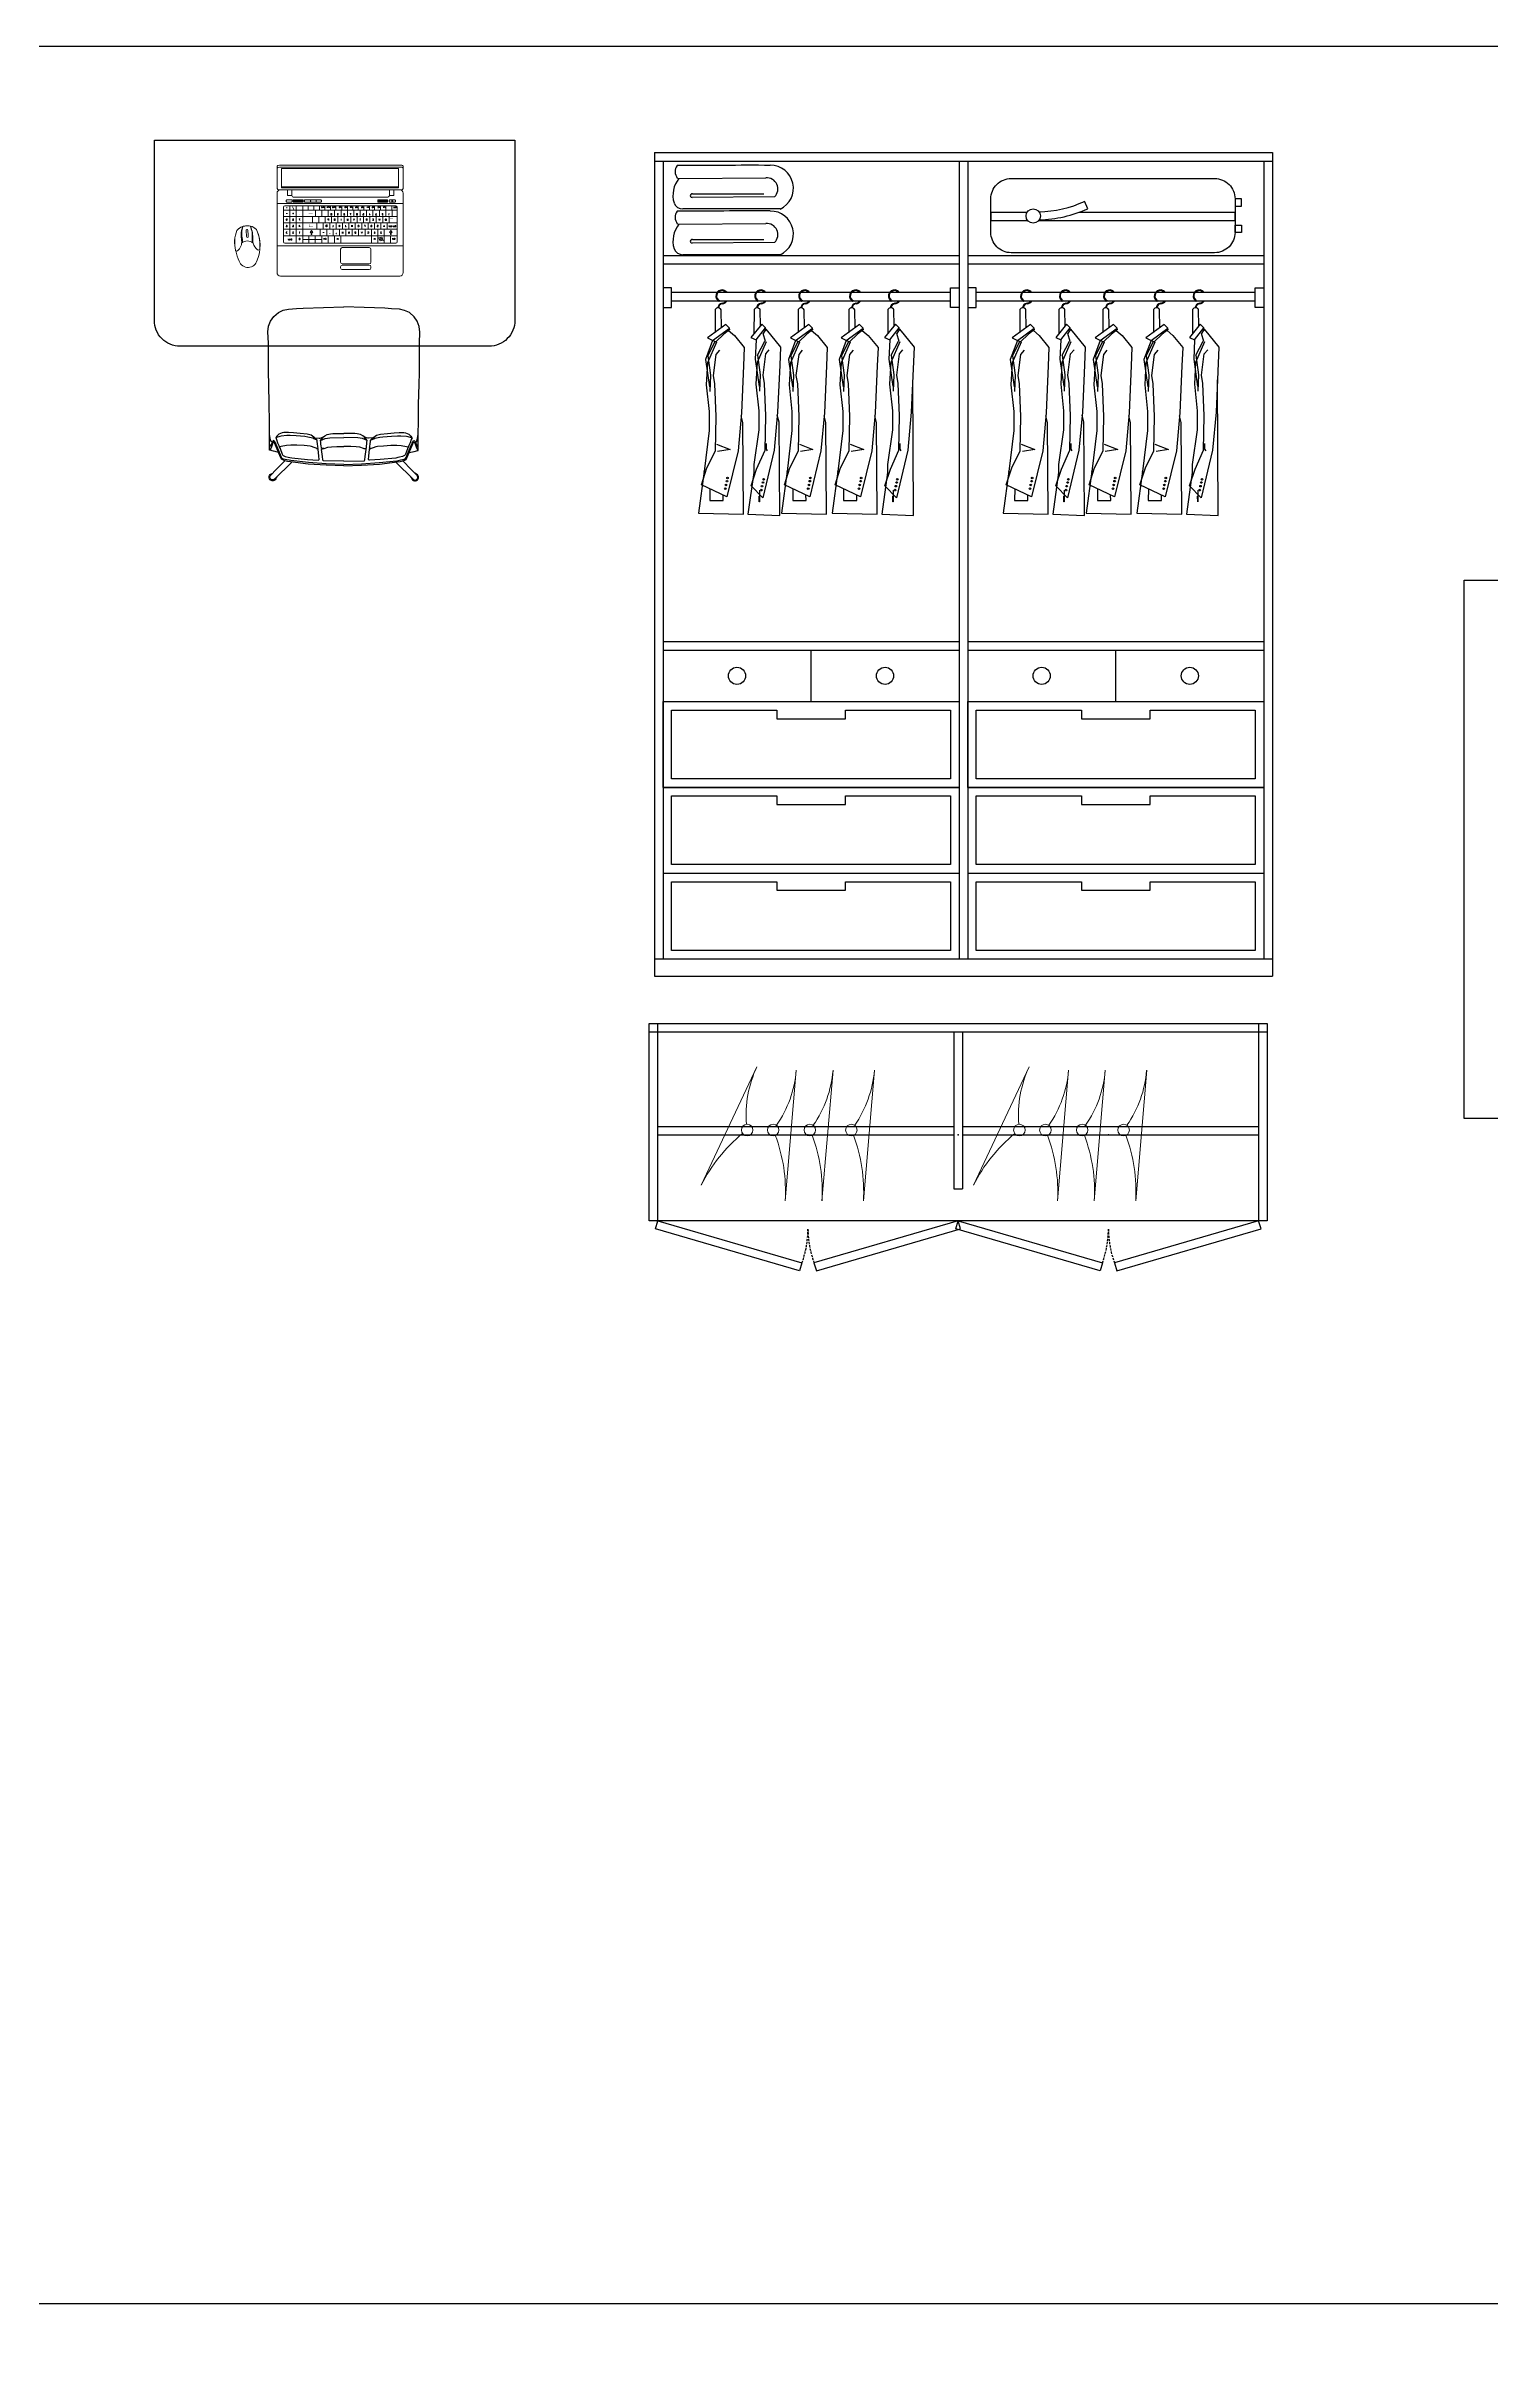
# Model space of a CAD drawing. Header units: inches. Extents: x -10949 to -5554, y -8625 to -6596.
# Drawn here: x -6926.4 to -6758.2, y -7823.1 to -7553.3 of the extents above; entities that cross this region are included whole.
import ezdxf
from ezdxf.enums import TextEntityAlignment as Align

# ---------------------------------------------------------------- set-up
doc = ezdxf.new("R2010")
doc.units = ezdxf.units.IN
doc.linetypes.add('DASHED2', pattern=[0.375, 0.25, -0.125])
doc.layers.add('Furniture', color=251, linetype='Continuous', lineweight=18)
doc.layers.add('WALL', color=23, linetype='Continuous', lineweight=15)
doc.layers.add('line_cad-block.com', color=250, linetype='Continuous')
doc.styles.add('Romand', font='romand.shx', dxfattribs={"bigfont": '@extfont2.shx'})

# ---------------------------------------------------------------- blocks, each defined once
blk = doc.blocks.new('LEADCHAIR Executive 2014')
at = {"layer": 'line_cad-block.com', "color": 252, "true_color": 0x939598}
for points in [[(-239.1, 253.9), (-240.7, 256.2), (-243.5, 261.1), (-245.6, 264.4), (-248.8, 266.8), (-252.6, 268), (-256.7, 268.1), (-260.5, 266.8), (-263.7, 264.5), (-266.1, 261.3), (-267.3, 257.4), (-267.1, 253), (-266, 249.6), (-263.7, 246.3), (-259.6, 243.9), (-254, 240.4)], [(-186.5, 201.1), (-247.6, 262.2), (-251.2, 264.6), (-253.3, 265.3), (-256.4, 265.2), (-258.6, 264.5), (-261.7, 262.4), (-263.7, 259.8), (-264.8, 257), (-264.4, 254.4), (-263.9, 251.3), (-262.1, 248.8), (-240.6, 227), (-210.7, 196.4)], [(186.5, 201.1), (247.6, 262.2), (251.2, 264.6), (253.3, 265.3), (256.4, 265.2), (258.6, 264.5), (261.7, 262.4), (263.7, 259.8), (264.8, 257), (264.4, 254.4), (263.9, 251.3), (262.1, 248.8), (240.6, 227), (210.7, 196.4)], [(239.1, 253.9), (240.7, 256.2), (243.5, 261.1), (245.6, 264.4), (248.8, 266.8), (252.6, 268), (256.7, 268.1), (260.5, 266.8), (263.7, 264.5), (266.1, 261.3), (267.3, 257.4), (267.1, 253), (266, 249.6), (263.7, 246.3), (259.6, 243.9), (254, 240.4)], [(-233.5, 166.4), (-245.4, 163.8), (-252.1, 162.5), (-265.3, 159.2)], [(0, 214.2), (-63.6, 212.7), (-127.1, 208.1), (-190.4, 200.6), (-201.5, 198.6), (-211.2, 196.2), (-218.8, 193.6), (-223.1, 191.2), (-226.8, 183.8), (-246.5, 135.2), (-248.6, 131.4), (-251.1, 130.4), (-252.7, 131.3), (-254.8, 136.2), (-259.1, 146.6), (-261.5, 152.5), (-264.8, 159.1)], [(0.2, 209.5), (-63.2, 207.5), (-126.5, 203), (-189.5, 196), (-196.2, 194.9), (-204.4, 193), (-210.2, 191.7), (-215.6, 190.3), (-220.4, 187.9), (-223, 184.5), (-226.5, 175.5), (-244.9, 132.9), (-250.6, 123.7), (-253, 124.7), (-263.2, 145.7)], [(-91.9, 194.6), (-89.7, 193.7), (-88.8, 192.3), (-89.5, 180.1), (-92.1, 154.9), (-99.5, 151.5), (-106.1, 148.5), (-116.1, 145.5), (-120.2, 144.6), (-142.3, 142.3), (-168, 141), (-190.1, 140.8), (-205.5, 141.9), (-224.1, 145.3), (-229.7, 146.2), (-229.9, 146.5), (-227.8, 153.1), (-221, 172.7), (-219.4, 175.5), (-217, 177.6), (-209.7, 180.7), (-199.2, 183.9), (-193, 185.1), (-185.7, 186.6), (-130.2, 191.7), (-111.3, 193.1), (-91.9, 194.6)], [(0, 198.1), (-73.5, 196.6), (-74.4, 195.1), (-75.4, 193.4), (-76.1, 181.4), (-79.4, 156.4), (-78.4, 154.8), (-76.1, 154), (-70.7, 152.3), (-56.7, 148.1), (-43.6, 146.5), (-25.3, 145.8), (0.1, 145.8)], [(-0.2, 209.5), (63.2, 207.5), (126.5, 203), (189.5, 196), (196.2, 194.9), (204.4, 193), (210.2, 191.7), (215.6, 190.3), (220.4, 187.9), (223, 184.5), (226.5, 175.5), (244.9, 132.9), (250.6, 123.7), (253, 124.7), (263.2, 145.7)], [(0, 198.1), (73.5, 196.6), (74.4, 195.1), (75.4, 193.4), (76.1, 181.4), (79.4, 156.4), (78.4, 154.8), (76.1, 154), (70.7, 152.3), (56.7, 148.1), (43.6, 146.5), (25.3, 145.8), (-0.1, 145.8)], [(0, 214.2), (63.6, 212.7), (127.1, 208.1), (190.4, 200.6), (201.5, 198.6), (211.2, 196.2), (218.8, 193.6), (223.1, 191.2), (226.8, 183.8), (246.5, 135.2), (248.6, 131.4), (251.1, 130.4), (252.7, 131.3), (254.8, 136.2), (259.1, 146.6), (261.5, 152.5), (264.8, 159.1)], [(91.9, 194.6), (89.7, 193.7), (88.8, 192.3), (89.5, 180.1), (92.1, 154.9), (99.5, 151.5), (106.1, 148.5), (116.1, 145.5), (120.2, 144.6), (142.3, 142.3), (168, 141), (190.1, 140.8), (205.5, 141.9), (224.1, 145.3), (229.7, 146.2), (229.9, 146.5), (227.8, 153.1), (221, 172.7), (219.4, 175.5), (217, 177.6), (209.7, 180.7), (199.2, 183.9), (193, 185.1), (185.7, 186.6), (130.2, 191.7), (111.3, 193.1), (91.9, 194.6)], [(233.5, 166.4), (245.4, 163.8), (252.1, 162.5), (265.3, 159.2)], [(-255.6, 130), (-260.2, 127.9), (-262, 121.4), (-263.4, 115.9), (-265.5, 102.2), (-266.6, 54.8), (-267.4, -4.7), (-269.1, -78), (-270, -119), (-270, -168.2), (-270.4, -224.5), (-271.8, -264.7), (-269.6, -284.7), (-262.6, -303.3), (-251.2, -319.6), (-234.1, -334.1), (-217.3, -342.1), (-198.7, -346.1), (-170, -348.1), (-146.1, -349.7), (-72.8, -352.8), (0, -354.2)], [(-264.8, 159.1), (-265.4, 159.2), (-265.6, 158.7), (-265.8, 149.5), (-266.1, 142.4), (-266.1, 138.9), (-265.5, 103.7)], [(-263.2, 145.7), (-263.9, 145.7), (-263.9, 145.7), (-264.8, 145), (-265.3, 143.5), (-266.1, 130.6)], [(-98.2, 152), (-95.7, 152), (-93.1, 152), (-91.9, 151.6), (-92.6, 146.7), (-93.1, 143.2), (-93.8, 137.8), (-94.3, 134.2), (-95.1, 129), (-95.8, 123.9), (-95.9, 123.1), (-101.7, 119.8), (-107.4, 117.8), (-111.2, 115.5), (-128.4, 111.7), (-139.6, 110.1), (-170.4, 107.7), (-191.7, 106.6), (-204, 106.6), (-223.7, 108.1), (-229.5, 109.3), (-241.4, 112.7), (-243.9, 113.6), (-240.7, 120.7), (-236.9, 131.9), (-232.9, 142.2), (-231.6, 145.7), (-228.5, 151.1)], [(-95.9, 123.1), (-99.3, 118.8), (-107.3, 111.6), (-117.3, 105.1), (-130.9, 100.8), (-156.8, 98.4), (-179.9, 96.6), (-198.2, 95.3), (-214.2, 95.3), (-221.1, 96.7), (-227.1, 98.7), (-232.7, 101.3), (-236.5, 104.7), (-240.1, 108.3), (-242.4, 111.8), (-243, 113.1)], [(-102.3, 114.7), (-88.6, 115.2)], [(-88.6, 115.2), (-86.2, 115.2), (-81.4, 114.1), (-73.1, 111)], [(-71.4, 152.5), (-75.9, 152.7), (-78.7, 152.4), (-79.9, 152), (-80.5, 148.6), (-81.1, 143.8), (-82.2, 136.2), (-82.8, 130.2), (-83.8, 123.8), (-66.6, 117.1), (-50.4, 114.7), (0, 113.2)], [(-83.8, 123.8), (-72.8, 110.3), (-68.2, 107.1), (-59.9, 102.6), (-48.2, 99.8), (-39.4, 98.7), (-33.8, 98.4), (0, 98.5)], [(71.4, 152.5), (75.9, 152.7), (78.7, 152.4), (79.9, 152), (80.5, 148.6), (81.1, 143.8), (82.2, 136.2), (82.8, 130.2), (83.8, 123.8), (66.6, 117.1), (50.4, 114.7), (0, 113.2)], [(255.6, 130), (260.2, 127.9), (262, 121.4), (263.4, 115.9), (265.5, 102.2), (266.6, 54.8), (267.4, -4.7), (269.1, -78), (270, -119), (270, -168.2), (270.4, -224.5), (271.8, -264.7), (269.6, -284.7), (262.6, -303.3), (251.2, -319.6), (234.1, -334.1), (217.3, -342.1), (198.7, -346.1), (170, -348.1), (146.1, -349.7), (72.8, -352.8), (0, -354.2)], [(83.8, 123.8), (72.8, 110.3), (68.2, 107.1), (59.9, 102.6), (48.2, 99.8), (39.4, 98.7), (33.8, 98.4), (0, 98.5)], [(88.6, 115.2), (86.2, 115.2), (81.4, 114.1), (73.1, 111)], [(102.3, 114.7), (88.6, 115.2)], [(98.2, 152), (95.7, 152), (93.1, 152), (91.9, 151.6), (92.6, 146.7), (93.1, 143.2), (93.8, 137.8), (94.3, 134.2), (95.1, 129), (95.8, 123.9), (95.9, 123.1), (101.7, 119.8), (107.4, 117.8), (111.2, 115.5), (128.4, 111.7), (139.6, 110.1), (170.4, 107.7), (191.7, 106.6), (204, 106.6), (223.7, 108.1), (229.5, 109.3), (241.4, 112.7), (243.9, 113.6), (240.7, 120.7), (236.9, 131.9), (232.9, 142.2), (231.6, 145.7), (228.5, 151.1)], [(95.9, 123.1), (99.3, 118.8), (107.3, 111.6), (117.3, 105.1), (130.9, 100.8), (156.8, 98.4), (179.9, 96.6), (198.2, 95.3), (214.2, 95.3), (221.1, 96.7), (227.1, 98.7), (232.7, 101.3), (236.5, 104.7), (240.1, 108.3), (242.4, 111.8), (243, 113.1)], [(263.2, 145.7), (263.9, 145.7), (263.9, 145.7), (264.8, 145), (265.3, 143.5), (266.1, 130.6)], [(264.8, 159.1), (265.4, 159.2), (265.6, 158.7), (265.8, 149.5), (266.1, 142.4), (266.1, 138.9), (265.5, 103.7)]]:
    blk.add_lwpolyline(points, dxfattribs=at)
blk = doc.blocks.new('laptop_top')
at = {"color": 0, "linetype": 'ByBlock', "lineweight": -2}
for p, q in [((-166.7, 219.4), (-166.7, 8.9)), ((-166.7, 191.6), (166.7, 191.6)), ((-147.7, 185.3), (145.9, 185.3)), ((-141.9, 213.4), (-141.9, 228.3)), ((-130.5, 213.4), (-141.9, 213.4)), ((-138.1, 200.9), (-138.1, 198.1)), ((-136.4, 185.3), (-136.4, 174.2)), ((-130.5, 213.4), (-130.5, 228.3)), ((-121.1, 185.3), (-121.1, 174.2)), ((-106.7, 185.3), (-106.7, 174.2)), ((-91.4, 185.3), (-91.4, 174.2)), ((-77.4, 185.3), (-77.4, 174.2)), ((-63, 185.3), (-63, 174.2)), ((-47.7, 185.3), (-47.7, 174.2)), ((-33.3, 185.3), (-33.3, 174.2)), ((-19.3, 185.3), (-19.3, 174.2)), ((-4.4, 185.3), (-4.4, 174.2)), ((10.9, 185.3), (10.9, 174.2)), ((25.7, 185.3), (25.7, 174.2)), ((40.1, 185.3), (40.1, 174.2)), ((54.1, 185.3), (54.1, 174.2)), ((63.4, 201.6), (63.4, 195.3)), ((69, 185.3), (69, 174.2)), ((84.3, 185.3), (84.3, 174.2)), ((98.7, 185.3), (98.7, 87)), ((115.7, 185.3), (115.7, 87)), ((127.9, 213.4), (127.9, 228.3)), ((139.3, 213.4), (127.9, 213.4)), ((132.6, 185.3), (132.6, 106.6)), ((139.3, 213.4), (139.3, 228.3)), ((166.7, 219.4), (166.7, 8.9)), ((-151.2, 90.5), (-151.2, 181.8)), ((149.5, 174.2), (-151.2, 174.2)), ((149.5, 157.3), (-151.2, 157.3)), ((149.5, 140.4), (-151.2, 140.4)), ((149.5, 123.5), (-151.2, 123.5)), ((-137.7, 174.2), (-137.7, 157.3)), ((-129.5, 157.3), (-129.5, 140.4)), ((-124.7, 140.4), (-124.7, 123.5)), ((-120.8, 174.2), (-120.8, 157.3)), ((-116.6, 123.5), (-116.6, 106.6)), ((-112.6, 157.3), (-112.6, 140.4)), ((-107.8, 140.4), (-107.8, 123.5)), ((-103.9, 174.2), (-103.9, 157.3)), ((-99.8, 123.5), (-99.8, 106.6)), ((-95.7, 157.3), (-95.7, 140.4)), ((-90.9, 140.4), (-90.9, 123.5)), ((-87, 174.2), (-87, 157.3)), ((-82.9, 123.5), (-82.9, 106.6)), ((-78.8, 157.3), (-78.8, 140.4)), ((-74, 140.4), (-74, 123.5)), ((-70.1, 174.2), (-70.1, 157.3)), ((-66, 123.5), (-66, 106.6)), ((-61.9, 157.3), (-61.9, 140.4)), ((-57.1, 140.4), (-57.1, 123.5)), ((-53.2, 174.2), (-53.2, 157.3)), ((-49.1, 123.5), (-49.1, 106.6)), ((-45, 157.3), (-45, 140.4)), ((-40.2, 140.4), (-40.2, 123.5)), ((-36.3, 174.2), (-36.3, 157.3)), ((-32.2, 123.5), (-32.2, 106.6)), ((-28.1, 157.3), (-28.1, 140.4)), ((-23.3, 140.4), (-23.3, 123.5)), ((-19.4, 174.2), (-19.4, 157.3)), ((-15.3, 123.5), (-15.3, 106.6)), ((-11.2, 157.3), (-11.2, 140.4)), ((-6.4, 140.4), (-6.4, 123.5)), ((-2.5, 174.2), (-2.5, 157.3)), ((1.6, 123.5), (1.6, 106.6)), ((5.7, 157.3), (5.7, 140.4)), ((10.5, 140.4), (10.5, 123.5)), ((14.4, 174.2), (14.4, 157.3)), ((18.5, 123.5), (18.5, 106.6)), ((22.6, 157.3), (22.6, 140.4)), ((27.4, 140.4), (27.4, 123.5)), ((31.3, 174.2), (31.3, 157.3)), ((35.4, 123.5), (35.4, 106.6)), ((39.5, 157.3), (39.5, 140.4)), ((44.3, 140.4), (44.3, 123.5)), ((48.2, 174.2), (48.2, 157.3)), ((52.3, 123.5), (52.3, 106.6)), ((56.4, 157.3), (56.4, 140.4)), ((61.2, 140.4), (61.2, 123.5)), ((65.1, 174.2), (65.1, 157.3)), ((73.2, 157.3), (73.2, 140.4)), ((149.5, 181.8), (149.5, 90.5)), ((-166.7, 80.1), (166.7, 80.1)), ((149.5, 106.6), (-151.2, 106.6)), ((145.9, 87), (-147.7, 87)), ((-133.5, 106.6), (-133.5, 87)), ((-116.6, 106.6), (-116.6, 87)), ((-99.8, 106.6), (-99.8, 87)), ((-82.9, 106.6), (-82.9, 87)), ((-81.4, 36.5), (-81.4, 70.6)), ((-77, 75.1), (-5.8, 75.1)), ((-2.1, 106.6), (-2.1, 87)), ((-1.3, 70.6), (-1.3, 36.5)), ((14.8, 106.6), (14.8, 87)), ((31.7, 106.6), (31.7, 87)), ((48.6, 106.6), (48.6, 87)), ((48.6, 96.8), (98.7, 96.8)), ((65.5, 106.6), (65.5, 87)), ((82.4, 106.6), (82.4, 87)), ((157.8, 0), (-157.8, 0)), ((-81.4, 24.5), (-81.4, 21.6)), ((-77, 32.1), (-5.8, 32.1)), ((-77, 29), (-5.8, 29)), ((-77, 17.1), (-5.8, 17.1)), ((-1.3, 24.5), (-1.3, 21.6))]:
    blk.add_line(p, q, dxfattribs=at)
for points in [[(-166.7, 231.4), (-166.7, 290.5)], [(-160.5, 293.6), (160.5, 293.6)], [(160.5, 288.1), (-160.5, 288.1)], [(166.7, 290.5), (166.7, 231.4)], [(160.5, 228.3), (-160.5, 228.3)], [(154.8, 235.9), (-154.8, 235.9)], [(-124.4, 208.6), (121.8, 208.6)]]:
    blk.add_lwpolyline(points, dxfattribs=at)
for points in [[(-154.8, 284.6), (-154.8, 233.5), (154.8, 233.5), (154.8, 284.6), (-154.8, 284.6)], [(37.3, 129.7), (34.5, 133.5), (34.5, 129.7), (34.3, 129.7), (34.3, 134.2), (37.1, 130.3), (37.1, 134.2), (37.3, 134.2), (37.3, 129.7)], [(34.5, 134.6), (35, 135), (35.5, 135), (36.1, 134.6), (36.7, 134.6), (36.9, 134.8), (37.1, 134.8), (36.7, 134.4), (36.1, 134.4), (35.5, 134.8), (35, 134.8), (34.7, 134.6), (34.5, 134.6)]]:
    blk.add_lwpolyline(points, close=True, dxfattribs=at)
for points in [[(-143.7, 201.6), (-132.5, 201.6, -0.414214), (-129.9, 198.9), (-129.9, 197.9, -0.414214), (-132.5, 195.3), (-143.7, 195.3, -0.414214), (-146.4, 197.9), (-146.4, 198.9, -0.414214)], [(-124.2, 201.6), (-100.8, 201.6, -0.414214), (-99.6, 200.4), (-99.6, 200.4, -0.414214), (-100.8, 199.2), (-124.2, 199.2, -0.414214), (-125.4, 200.4), (-125.4, 200.4, -0.414214)], [(-124.2, 197.7), (-100.8, 197.7, -0.414214), (-99.6, 196.5), (-99.6, 196.5, -0.414214), (-100.8, 195.3), (-124.2, 195.3, -0.414214), (-125.4, 196.5), (-125.4, 196.5, -0.414214)], [(51.6, 201.6), (91.9, 201.6, -0.414214), (94.6, 198.9), (94.6, 197.9, -0.414214), (91.9, 195.3), (51.6, 195.3, -0.414214), (48.9, 197.9), (48.9, 198.9, -0.414214)], [(99.1, 201.6), (122.6, 201.6, -0.414214), (123.8, 200.4), (123.8, 200.4, -0.414214), (122.6, 199.2), (99.1, 199.2, -0.414214), (97.9, 200.4), (97.9, 200.4, -0.414214)], [(99.1, 197.7), (122.6, 197.7, -0.414214), (123.8, 196.5), (123.8, 196.5, -0.414214), (122.6, 195.3), (99.1, 195.3, -0.414214), (97.9, 196.5), (97.9, 196.5, -0.414214)], [(129, 201.6), (140.2, 201.6, -0.414214), (142.9, 198.9), (142.9, 197.9, -0.414214), (140.2, 195.3), (129, 195.3, -0.414214), (126.4, 197.9), (126.4, 198.9, -0.414214)], [(-108.4, 97.7, 0.301668), (-112.5, 98), (-113.5, 94.3, -0.301668), (-109.5, 94)], [(-107.2, 101.9, 0.301668), (-111.2, 102.2), (-112.3, 98.5, -0.301668), (-108.2, 98.2)], [(-103.7, 97.1, -0.279065), (-107.8, 97.3), (-108.9, 93.7, 0.279065), (-104.8, 93.5)], [(-102.5, 101.3, -0.279065), (-106.6, 101.6), (-107.7, 97.9, 0.279065), (-103.6, 97.7)]]:
    blk.add_lwpolyline(points, format="xyb", close=True, dxfattribs=at)
for points, format in [([(-130.5, 213.4, 0.381204), (-124.4, 208.6, -0.067107)], "xyb"), ([(75.6, 201.6, -0.414214), (78.3, 198.9), (78.3, 197.9, -0.414214), (75.6, 195.3)], "xyb"), ([(127.9, 213.4, -0.381204), (121.8, 208.6, 0.067107)], "xyb"), ([(-131.8, 152.9, 0.445, 0.445, 0), (-136.3, 152.9, 3.56, 0, 0), (-139.7, 152.9, 0, 0, 0)], "xyseb"), ([(-139.7, 144.8, 0.445, 0.445, 0), (-135.2, 144.8, 3.56, 0, 0), (-131.8, 144.8, 0, 0, 0)], "xyseb"), ([(81.6, 136.9, 0.89, 0.89, 0), (81.6, 130.5, 0.89, 0.89, 0), (75.8, 130.5, 3.56, 0, 0), (70.5, 130.5, 0, 0, 0)], "xyseb"), ([(83.2, 165.8, 0.89, 0.89, 0), (75.8, 165.8, 2.67, 0, 0), (70.5, 165.8, 0, 0, 0)], "xyseb"), ([(-133.1, 115.2), (-133.1, 109.9, -0.414214), (-133.2, 109.7), (-134.7, 109.7, -0.414214), (-134.8, 109.9), (-134.8, 115.2), (-137.3, 115.2, -0.606815), (-137.4, 115.5), (-134.1, 120.3, -0.520567), (-133.8, 120.3), (-130.5, 115.5, -0.606815), (-130.6, 115.2), (-133.1, 115.2)], "xyb"), ([(60, 91.9, 0.312, 0.312, 0), (56.9, 91.9, 2.49, 0, 0), (54.5, 91.9, 0, 0, 0)], "xyseb"), ([(76.4, 115.2), (76.4, 109.9, -0.414214), (76.2, 109.7), (74.8, 109.7, -0.414214), (74.6, 109.9), (74.6, 115.2), (72.2, 115.2, -0.606815), (72, 115.5), (75.4, 120.3, -0.520567), (75.7, 120.3), (79, 115.5, -0.606815), (78.9, 115.2), (76.4, 115.2)], "xyb"), ([(74, 99.1, 0.312, 0.312, 0), (74, 102.3, 2.49, 0, 0), (74, 104.7, 0, 0, 0)], "xyseb"), ([(74, 94.4, 0.312, 0.312, 0), (74, 91.2, 2.49, 0, 0), (74, 88.9, 0, 0, 0)], "xyseb"), ([(87.9, 91.9, 0.312, 0.312, 0), (91.1, 91.9, 2.49, 0, 0), (93.5, 91.9, 0, 0, 0)], "xyseb")]:
    blk.add_lwpolyline(points, format=format, dxfattribs=at)
at = {"color": 0, "linetype": 'ByBlock', "lineweight": -2, "const_width": 0.445}
for points in [[(-139.7, 151), (-139.7, 154.8)], [(-131.8, 142.9), (-131.8, 146.6)]]:
    blk.add_lwpolyline(points, dxfattribs=at)
at = {"color": 0, "linetype": 'ByBlock', "lineweight": -2}
blk.add_circle((-138.1, 198.1), 1.38, dxfattribs=at)
for centre, radius, start, end in [((-157.8, 219.4), 8.9, 90, 180), ((-147.7, 181.8), 3.56, 90, 180), ((145.9, 181.8), 3.56, 0, 90), ((157.8, 219.4), 8.9, 0, 90), ((-147.7, 90.5), 3.56, 180, 270), ((-77, 70.6), 4.45, 90, 180), ((-5.8, 70.6), 4.45, 0, 90), ((145.9, 90.5), 3.56, 270, 0), ((-157.8, 8.9), 8.9, 180, 270), ((-77, 36.5), 4.45, 180, 270), ((-77, 24.5), 4.45, 90, 180), ((-77, 21.6), 4.45, 180, 270), ((-5.8, 36.5), 4.45, 270, 0), ((-5.8, 24.5), 4.45, 0, 90), ((-5.8, 21.6), 4.45, 270, 0), ((157.8, 8.9), 8.9, 270, 0)]:
    blk.add_arc(centre, radius, start, end, dxfattribs=at)
for centre, major_axis, start_param, end_param in [((-160.5, 290.5), (6.23, 0), 1.570796, 3.141593), ((-160.5, 285), (6.23, 0), 1.570796, 3.141593), ((160.5, 290.5), (-6.23, 0), 3.141593, 4.712389), ((160.5, 285), (-6.23, 0), 3.141593, 4.712389), ((-160.5, 231.4), (-6.23, 0), 0, 1.570796)]:
    blk.add_ellipse(centre, major_axis=major_axis, ratio=0.5, start_param=start_param, end_param=end_param, dxfattribs=at)
at = {"color": 0, "linetype": 'ByBlock', "lineweight": -2, "extrusion": (0, 0, -1)}
blk.add_ellipse((160.5, 231.4), major_axis=(6.23, 0), ratio=0.5, start_param=0, end_param=1.570796, dxfattribs=at)
at = {"color": 0, "linetype": 'ByBlock', "lineweight": -2, "style": 'Romand'}
for s, height, p in [('Esc', 3.56, (-148.8, 181.8)), ('F1', 3.12, (-119.1, 181.8)), ('F2', 3.12, (-104.7, 181.8)), ('F3', 3.12, (-89.4, 181.8)), ('F4', 3.12, (-75.4, 181.8)), ('F5', 3.12, (-61, 181.8)), ('F6', 3.12, (-45.7, 181.8)), ('F7', 3.12, (-31.3, 181.8)), ('F8', 3.12, (-17.3, 181.8)), ('F9', 3.12, (-2.5, 181.8)), ('F10', 3.12, (12.8, 181.8)), ('F11', 3.12, (27.7, 181.8)), ('F12', 3.12, (42.1, 181.8))]:
    blk.add_text(s, height=height, dxfattribs=at).set_placement(p, align=Align.MIDDLE_LEFT)
for s, height, p in [('Cap Lock', 3.12, (-138, 131.9)), ('1', 4.45, (-129.2, 162.9)), ('Q', 4.45, (-121.1, 148.8)), ('A', 4.45, (-116.3, 131.9)), ('2', 4.45, (-112.3, 162.9)), ('W', 4.45, (-104.2, 148.8)), ('S', 4.45, (-99.4, 131.9)), ('3', 4.45, (-95.4, 162.9)), ('E', 4.45, (-87.3, 148.8)), ('D', 4.45, (-82.5, 131.9)), ('4', 4.45, (-78.5, 162.9)), ('R', 4.45, (-70.4, 148.8)), ('F', 4.45, (-65.6, 131.9)), ('5', 4.45, (-61.6, 162.9)), ('T', 4.45, (-53.5, 148.8)), ('G', 4.45, (-48.7, 131.9)), ('6', 4.45, (-44.7, 162.9)), ('Y', 4.45, (-36.6, 148.8)), ('H', 4.45, (-31.8, 131.9)), ('7', 4.45, (-27.8, 162.9)), ('U', 4.45, (-19.7, 148.8)), ('J', 4.45, (-14.9, 131.9)), ('8', 4.45, (-10.9, 162.9)), ('I', 4.45, (-2.8, 148.8)), ('K', 4.45, (2, 131.9)), ('9', 4.45, (6, 162.9)), ('O', 4.45, (14.1, 148.8)), ('L', 4.45, (18.9, 131.9)), ('0', 4.45, (22.9, 162.9)), ('P', 4.45, (31, 148.8)), ('7', 4.45, (107.2, 148.8)), ('4', 4.45, (107.2, 131.9)), ('.', 4.45, (107.2, 165.8)), ('/', 4.45, (124.1, 179.8)), ('+', 4.45, (124.1, 165.8)), ('8', 4.45, (124.1, 148.8)), ('5', 4.45, (124.1, 131.9)), ('-', 4.45, (141, 165.8)), ('9', 4.45, (141, 148.8)), ('6', 4.45, (141, 131.9)), ('*', 4.45, (141, 179.8)), ('Ctrl', 3.12, (-142, 98.1)), ('Z', 4.45, (-108.2, 115)), ('Alt', 3.12, (-91.3, 98.1)), ('X', 4.45, (-91.3, 115)), ('C', 4.45, (-74.4, 115)), ('V', 4.45, (-57.5, 115)), ('B', 4.45, (-40.6, 115)), ('N', 4.45, (-23.7, 115)), ('M', 4.45, (-6.8, 115)), ('Alt', 3.12, (6.4, 98.1)), (',', 4.45, (10.1, 115)), ('.', 4.45, (27, 115)), ('Ctrl', 3.12, (40.2, 98.1)), ('-', 4.45, (43.9, 115)), ('0', 4.45, (107.2, 98.1)), ('1', 4.45, (107.2, 115)), ('2', 4.45, (124.1, 115)), ('Enter', 3.12, (132.6, 96.8)), ('3', 4.45, (141, 115))]:
    blk.add_text(s, height=height, dxfattribs=at).set_placement(p, align=Align.MIDDLE_CENTER)
blk = doc.blocks.new('LAPTOP')
at = {"color": 18, "lineweight": 9, "true_color": 0x000000}
for points in [[(65837.86, 13818.52, -0.241004), (65836.7, 13818.93, -0.217003), (65836.62, 13822.52, -0.752527), (65838.71, 13822.62, -0.115399), (65839.22, 13820.18, -0.099122), (65838.97, 13819.04, -0.240483), (65837.86, 13818.52)], [(65837.39, 13818.54, -0.055019), (65837.17, 13819.31, -0.050601), (65837.12, 13820.05, 0.084687), (65837.08, 13820.53, 0.175899), (65836.56, 13821.3, 0.569307), (65836.31, 13821.19, 0.064428), (65836.32, 13820.16, 0.081238), (65836.7, 13818.93, 0.150456), (65837.39, 13818.54)], [(65838.25, 13818.57, 0.141108), (65838.33, 13820.07, -0.211379), (65838.42, 13820.54, -0.412702), (65837.08, 13820.53, -0.176997), (65837.2, 13820.02, 0.141094), (65837.43, 13818.53, 0.080592), (65837.86, 13818.52, 0.075205), (65838.25, 13818.56)], [(65838.31, 13818.58, 0.071754), (65838.47, 13819.55, 0.043169), (65838.43, 13820.18, -0.269309), (65838.92, 13821.43, -0.36617), (65839.12, 13821.37, -0.160325), (65838.97, 13819.04, -0.150096), (65838.32, 13818.58)], [(65837.64, 13819.59), (65837.68, 13818.99, 0.837339), (65837.9, 13819.04), (65837.87, 13819.74, 1), (65837.64, 13819.73)]]:
    blk.add_lwpolyline(points, format="xyb", close=True, dxfattribs=at)
at = {"color": 18, "lineweight": 9, "true_color": 0x000000, "xscale": -0.044059898217101, "yscale": 0.044059898217101, "zscale": 0.044059898217101, "rotation": 180}
blk.add_blockref('laptop_top', (65826.95, 13824.35), dxfattribs=at)
blk = doc.blocks.new('5ersy')
for points in [[(3473.41, 766.24), (3490.21, 761.35), (3489.93, 760.39), (3473.13, 765.28)], [(3508.41, 766.24), (3491.61, 761.35), (3491.89, 760.39), (3508.69, 765.28)]]:
    blk.add_lwpolyline(points, close=True)
at = {"linetype": 'DASHED2'}
for centre, start, end in [((3479.14, 765.34), 340.1579, 359.5081), ((3502.68, 765.34), 180.4919, 199.8421)]:
    blk.add_arc(centre, 11.77, start, end, dxfattribs=at)
blk = doc.blocks.new('46u46 u')
at = {"layer": 'Furniture', "color": 133, "lineweight": -2, "true_color": 0x84cdcc}
for p, q in [((1719223.22, 5855.25), (1719238.43, 5853.97)), ((1719223.22, 5850.43), (1719238.43, 5849.14)), ((1719223.22, 5846.14), (1719238.43, 5844.86)), ((1719222.81, 5841.56), (1719236.62, 5835.07))]:
    blk.add_line(p, q, dxfattribs=at)
for centre in [(1719230.18, 5852.56), (1719230.18, 5847.73), (1719230.18, 5843.45), (1719230.18, 5840.42)]:
    blk.add_circle(centre, 0.673, dxfattribs=at)
for centre, radius, start, end in [((1719222.13, 5842.1), 13.19, 55.3487, 85.2486), ((1719237.35, 5835.38), 18.62, 86.6903, 110.6016), ((1719222.13, 5837.28), 13.19, 55.3487, 85.2486), ((1719237.35, 5830.56), 18.62, 86.6903, 110.6016), ((1719222.13, 5833), 13.19, 55.3487, 85.2486), ((1719237.35, 5826.27), 18.62, 86.6903, 110.6016), ((1719228.44, 5853.49), 13.19, 244.7514, 274.6513), ((1719244.98, 5851.7), 18.62, 219.3984, 243.3097)]:
    blk.add_arc(centre, radius, start, end, dxfattribs=at)
blk = doc.blocks.new('rdth')
at = {"color": 18, "true_color": 0x000000}
for p, q in [((3607.32, 824.21), (3607.31, 822.23)), ((3607.87, 822.64), (3607.83, 824.19)), ((3610.69, 824.21), (3610.67, 822.12)), ((3611.23, 822.81), (3611.2, 824.19)), ((3614.48, 824.21), (3614.47, 822.23)), ((3615.03, 822.64), (3614.99, 824.19)), ((3618.86, 824.21), (3618.85, 822.23)), ((3619.41, 822.64), (3619.37, 824.19)), ((3622.23, 824.21), (3622.22, 822.12)), ((3622.77, 822.81), (3622.74, 824.19)), ((3608.23, 822.91), (3606.66, 821.75)), ((3607.1, 821.54), (3608.55, 822.59)), ((3607.38, 821.41), (3608.07, 822.09)), ((3608.58, 822.47), (3608.07, 822.09)), ((3608.23, 822.91), (3608.55, 822.59)), ((3608.48, 822.4), (3608.98, 821.97)), ((3608.58, 822.47), (3608.55, 822.59)), ((3608.98, 821.97), (3609.83, 820.93)), ((3611.34, 822.95), (3610.41, 821.79)), ((3610.85, 821.58), (3611.67, 822.63)), ((3611.34, 822.95), (3611.67, 822.63)), ((3611.7, 822.51), (3611.45, 822.13)), ((3611.67, 821.45), (3611.45, 822.13)), ((3611.7, 822.51), (3611.67, 822.63)), ((3611.69, 822.51), (3612.09, 822.01)), ((3612.1, 822.01), (3612.95, 820.97)), ((3615.39, 822.91), (3613.82, 821.75)), ((3614.26, 821.54), (3615.71, 822.59)), ((3614.54, 821.41), (3615.23, 822.09)), ((3615.74, 822.47), (3615.23, 822.09)), ((3615.39, 822.91), (3615.71, 822.59)), ((3615.64, 822.4), (3616.14, 821.97)), ((3615.74, 822.47), (3615.71, 822.59)), ((3616.14, 821.97), (3616.99, 820.93)), ((3619.77, 822.91), (3618.2, 821.75)), ((3618.64, 821.54), (3620.1, 822.59)), ((3618.92, 821.41), (3619.61, 822.09)), ((3620.12, 822.47), (3619.61, 822.09)), ((3619.77, 822.91), (3620.1, 822.59)), ((3620.02, 822.4), (3620.52, 821.97)), ((3620.12, 822.47), (3620.1, 822.59)), ((3620.52, 821.97), (3621.38, 820.93)), ((3622.89, 822.95), (3621.95, 821.79)), ((3622.4, 821.58), (3623.21, 822.63)), ((3622.89, 822.95), (3623.21, 822.63)), ((3623.24, 822.51), (3622.99, 822.13)), ((3623.21, 821.45), (3622.99, 822.13)), ((3623.24, 822.51), (3623.21, 822.63)), ((3623.23, 822.51), (3623.63, 822.01)), ((3623.64, 822.01), (3624.49, 820.97)), ((3607.1, 821.54), (3606.49, 819.88)), ((3607.43, 821.39), (3606.65, 819.6)), ((3606.66, 821.75), (3607.43, 821.38)), ((3606.68, 820.22), (3607.32, 821.44)), ((3606.68, 820.22), (3606.91, 818.54)), ((3607.16, 818.5), (3607.4, 820.33)), ((3607.4, 820.33), (3607.71, 820.69)), ((3609.83, 820.93), (3609.77, 819.35)), ((3610.41, 821.79), (3610.85, 821.58)), ((3610.85, 821.58), (3610.77, 819.92)), ((3611.71, 821.43), (3610.94, 819.64)), ((3610.96, 820.26), (3611.61, 821.48)), ((3610.96, 820.26), (3611.2, 818.58)), ((3611.45, 818.55), (3611.69, 820.37)), ((3611.69, 820.37), (3611.99, 820.73)), ((3612.95, 820.97), (3612.89, 819.4)), ((3614.26, 821.54), (3613.65, 819.88)), ((3614.59, 821.39), (3613.81, 819.6)), ((3613.82, 821.75), (3614.59, 821.38)), ((3613.84, 820.22), (3614.48, 821.44)), ((3613.84, 820.22), (3614.07, 818.54)), ((3614.32, 818.5), (3614.56, 820.33)), ((3614.56, 820.33), (3614.86, 820.69)), ((3616.99, 820.93), (3616.93, 819.35)), ((3618.64, 821.54), (3618.03, 819.88)), ((3618.97, 821.39), (3618.19, 819.6)), ((3618.2, 821.75), (3618.97, 821.38)), ((3618.22, 820.22), (3618.86, 821.44)), ((3618.22, 820.22), (3618.46, 818.54)), ((3618.7, 818.5), (3618.94, 820.33)), ((3618.94, 820.33), (3619.25, 820.69)), ((3621.38, 820.93), (3621.31, 819.35)), ((3621.95, 821.79), (3622.4, 821.58)), ((3622.4, 821.58), (3622.32, 819.92)), ((3623.26, 821.43), (3622.48, 819.64)), ((3622.51, 820.26), (3623.15, 821.48)), ((3622.51, 820.26), (3622.74, 818.58)), ((3622.99, 818.55), (3623.23, 820.37)), ((3623.23, 820.37), (3623.53, 820.73)), ((3624.49, 820.97), (3624.25, 815.33)), ((3606.49, 819.88), (3606.83, 817.52)), ((3606.65, 819.6), (3606.55, 817.71)), ((3606.91, 818.54), (3606.86, 817.12)), ((3607.28, 817.78), (3607.16, 818.5)), ((3609.77, 819.35), (3609.59, 815.29)), ((3610.77, 819.92), (3611.12, 817.56)), ((3610.94, 819.64), (3610.84, 817.76)), ((3611.2, 818.58), (3611.14, 817.16)), ((3611.57, 817.82), (3611.45, 818.55)), ((3612.89, 819.4), (3612.71, 815.33)), ((3613.65, 819.88), (3613.99, 817.52)), ((3613.81, 819.6), (3613.71, 817.71)), ((3614.07, 818.54), (3614.02, 817.12)), ((3614.44, 817.78), (3614.32, 818.5)), ((3616.93, 819.35), (3616.75, 815.29)), ((3618.03, 819.88), (3618.37, 817.52)), ((3618.19, 819.6), (3618.09, 817.71)), ((3618.46, 818.54), (3618.4, 817.12)), ((3618.82, 817.78), (3618.7, 818.5)), ((3621.31, 819.35), (3621.13, 815.29)), ((3622.32, 819.92), (3622.66, 817.56)), ((3622.48, 819.64), (3622.38, 817.76)), ((3622.74, 818.58), (3622.69, 817.16)), ((3623.11, 817.82), (3622.99, 818.55)), ((3624.43, 806.42), (3624.37, 818.15)), ((3606.55, 817.71), (3606.79, 815.41)), ((3607.4, 814.98), (3607.28, 817.78)), ((3610.84, 817.76), (3611.08, 815.45)), ((3611.69, 815.02), (3611.57, 817.82)), ((3613.71, 817.71), (3613.95, 815.41)), ((3614.56, 814.98), (3614.44, 817.78)), ((3618.09, 817.71), (3618.34, 815.41)), ((3618.94, 814.98), (3618.82, 817.78)), ((3622.38, 817.76), (3622.62, 815.45)), ((3623.23, 815.02), (3623.11, 817.82)), ((3606.79, 815.41), (3606.79, 813.77)), ((3607.34, 812.01), (3607.4, 814.98)), ((3609.59, 815.29), (3609.29, 812.01)), ((3609.71, 814.44), (3609.57, 815.04)), ((3609.77, 806.53), (3609.71, 814.44)), ((3611.08, 815.45), (3611.08, 813.81)), ((3611.63, 812.05), (3611.69, 815.02)), ((3612.71, 815.33), (3612.4, 812.05)), ((3612.83, 814.48), (3612.68, 815.08)), ((3612.89, 806.42), (3612.83, 814.48)), ((3613.95, 815.41), (3613.95, 813.77)), ((3614.5, 812.01), (3614.56, 814.98)), ((3616.75, 815.29), (3616.45, 812.01)), ((3616.87, 814.44), (3616.73, 815.04)), ((3616.93, 806.53), (3616.87, 814.44)), ((3618.34, 815.41), (3618.34, 813.77)), ((3618.88, 812.01), (3618.94, 814.98)), ((3621.13, 815.29), (3620.83, 812.01)), ((3621.25, 814.44), (3621.11, 815.04)), ((3621.31, 806.53), (3621.25, 814.44)), ((3622.62, 815.45), (3622.62, 813.81)), ((3623.17, 812.05), (3623.23, 815.02)), ((3624.25, 815.33), (3623.94, 812.05)), ((3606.79, 813.77), (3606.37, 810.22)), ((3606.61, 810.54), (3607.34, 812.01)), ((3607.43, 812.59), (3608.6, 812.11)), ((3608.6, 812.11), (3607.53, 811.95)), ((3609.29, 812.01), (3608.32, 808.04)), ((3611.08, 813.81), (3610.66, 810.83)), ((3610.9, 810.43), (3611.63, 812.05)), ((3612.4, 812.05), (3611.43, 807.93)), ((3611.72, 812.63), (3611.72, 812.15)), ((3611.72, 812.15), (3611.81, 811.99)), ((3613.95, 813.77), (3613.53, 810.22)), ((3613.77, 810.54), (3614.5, 812.01)), ((3614.59, 812.59), (3615.76, 812.11)), ((3615.76, 812.11), (3614.69, 811.95)), ((3616.45, 812.01), (3615.48, 808.04)), ((3618.34, 813.77), (3617.91, 810.22)), ((3618.15, 810.54), (3618.88, 812.01)), ((3618.97, 812.59), (3620.14, 812.11)), ((3620.14, 812.11), (3619.07, 811.95)), ((3620.83, 812.01), (3619.86, 808.04)), ((3622.62, 813.81), (3622.2, 810.83)), ((3622.44, 810.43), (3623.17, 812.05)), ((3623.94, 812.05), (3622.98, 807.93)), ((3623.26, 812.63), (3623.26, 812.15)), ((3623.26, 812.15), (3623.36, 811.99)), ((3606.37, 810.24), (3605.87, 806.63)), ((3606.13, 809.08), (3606.61, 810.54)), ((3606.37, 810.22), (3606.37, 810.24)), ((3610.66, 810.13), (3610.15, 806.52)), ((3610.42, 808.97), (3610.9, 810.43)), ((3610.66, 810.83), (3610.66, 810.13)), ((3613.53, 810.24), (3613.03, 806.63)), ((3613.29, 809.08), (3613.77, 810.54)), ((3613.53, 810.22), (3613.53, 810.24)), ((3617.91, 810.24), (3617.41, 806.63)), ((3617.67, 809.08), (3618.15, 810.54)), ((3617.91, 810.22), (3617.91, 810.24)), ((3622.2, 810.13), (3621.7, 806.52)), ((3621.96, 808.97), (3622.44, 810.43)), ((3622.2, 810.83), (3622.2, 810.13)), ((3608.32, 808.04), (3606.13, 809.08)), ((3606.87, 808.73), (3606.85, 807.7)), ((3608.01, 807.72), (3608, 808.2)), ((3611.43, 807.93), (3610.42, 808.97)), ((3611.12, 807.61), (3611.11, 808.09)), ((3611.15, 808.62), (3611.14, 807.59)), ((3615.48, 808.04), (3613.29, 809.08)), ((3614.02, 808.73), (3614.01, 807.7)), ((3615.17, 807.72), (3615.15, 808.2)), ((3619.86, 808.04), (3617.67, 809.08)), ((3618.41, 808.73), (3618.39, 807.7)), ((3619.55, 807.72), (3619.54, 808.2)), ((3622.98, 807.93), (3621.96, 808.97)), ((3622.67, 807.61), (3622.65, 808.09)), ((3622.69, 808.62), (3622.68, 807.59)), ((3605.87, 806.63), (3609.77, 806.53)), ((3606.85, 807.7), (3608.01, 807.72)), ((3610.15, 806.52), (3612.89, 806.42)), ((3611.14, 807.59), (3611.12, 807.61)), ((3613.03, 806.63), (3616.93, 806.53)), ((3614.01, 807.7), (3615.17, 807.72)), ((3617.41, 806.63), (3621.31, 806.53)), ((3618.39, 807.7), (3619.55, 807.72)), ((3621.7, 806.52), (3624.43, 806.42)), ((3622.68, 807.59), (3622.67, 807.61))]:
    blk.add_line(p, q, dxfattribs=at)
for centre, radius in [((3607.62, 824.97), 0.055), ((3610.97, 824.97), 0.055), ((3614.78, 824.97), 0.055), ((3619.16, 824.97), 0.055), ((3622.51, 824.97), 0.055), ((3608.19, 808.73), 0.0683), ((3608.25, 809.06), 0.0683), ((3608.33, 809.38), 0.0683), ((3608.38, 809.66), 0.0683), ((3611.3, 808.61), 0.0683), ((3611.36, 808.95), 0.0683), ((3611.45, 809.27), 0.0683), ((3611.5, 809.55), 0.0683), ((3615.35, 808.73), 0.0683), ((3615.41, 809.06), 0.0683), ((3615.49, 809.38), 0.0683), ((3615.54, 809.66), 0.0683), ((3619.73, 808.73), 0.0683), ((3619.79, 809.06), 0.0683), ((3619.87, 809.38), 0.0683), ((3619.92, 809.66), 0.0683), ((3622.84, 808.61), 0.0683), ((3622.91, 808.95), 0.0683), ((3622.99, 809.27), 0.0683), ((3623.04, 809.55), 0.0683)]:
    blk.add_circle(centre, radius, dxfattribs=at)
for centre, radius, start, end in [((3607.57, 824.07), 0.288, 24.2419, 150.7783), ((3607.9, 825.38), 0.522, 58.8889, 230.4094), ((3607.9, 825.38), 0.465, 58.8889, 230.4094), ((3608, 824.31), 0.457, 98.1438, 177.8717), ((3608, 824.31), 0.4, 98.1438, 177.7449), ((3607.86, 825.31), 0.552, 278.1438, 320.7311), ((3607.86, 825.31), 0.609, 278.1438, 325.0188), ((3607.86, 825.31), 0.552, 46.2084, 58.8889), ((3607.86, 825.31), 0.609, 40.831, 58.8889), ((3610.94, 824.07), 0.288, 24.2419, 150.7783), ((3611.26, 825.38), 0.522, 58.8889, 230.4094), ((3611.26, 825.38), 0.465, 58.8889, 230.4094), ((3611.35, 824.31), 0.457, 98.1438, 177.8717), ((3611.35, 824.31), 0.4, 98.1438, 177.7449), ((3611.21, 825.31), 0.552, 278.1438, 320.7311), ((3611.21, 825.31), 0.609, 278.1438, 325.0188), ((3611.21, 825.31), 0.552, 46.2084, 58.8889), ((3611.21, 825.31), 0.609, 40.831, 58.8889), ((3614.73, 824.07), 0.288, 24.2419, 150.7783), ((3615.06, 825.38), 0.522, 58.8889, 230.4094), ((3615.06, 825.38), 0.465, 58.8889, 230.4094), ((3615.16, 824.31), 0.457, 98.1438, 177.8717), ((3615.16, 824.31), 0.4, 98.1438, 177.7449), ((3615.01, 825.31), 0.552, 278.1438, 320.7311), ((3615.01, 825.31), 0.609, 278.1438, 325.0188), ((3615.01, 825.31), 0.552, 46.2084, 58.8889), ((3615.01, 825.31), 0.609, 40.831, 58.8889), ((3619.11, 824.07), 0.288, 24.2419, 150.7783), ((3619.44, 825.38), 0.522, 58.8889, 230.4094), ((3619.44, 825.38), 0.465, 58.8889, 230.4094), ((3619.54, 824.31), 0.457, 98.1438, 177.8717), ((3619.54, 824.31), 0.4, 98.1438, 177.7449), ((3619.4, 825.31), 0.552, 278.1438, 320.7311), ((3619.4, 825.31), 0.609, 278.1438, 325.0188), ((3619.4, 825.31), 0.552, 46.2084, 58.8889), ((3619.4, 825.31), 0.609, 40.831, 58.8889), ((3622.48, 824.07), 0.288, 24.2419, 150.7783), ((3622.8, 825.38), 0.522, 58.8889, 230.4094), ((3622.8, 825.38), 0.465, 58.8889, 230.4094), ((3622.89, 824.31), 0.457, 98.1438, 177.8717), ((3622.89, 824.31), 0.4, 98.1438, 177.7449), ((3622.75, 825.31), 0.552, 278.1438, 320.7311), ((3622.75, 825.31), 0.609, 278.1438, 325.0188), ((3622.75, 825.31), 0.552, 46.2084, 58.8889), ((3622.75, 825.31), 0.609, 40.831, 58.8889)]:
    blk.add_arc(centre, radius, start, end, dxfattribs=at)
blk = doc.blocks.new('34g')
at = {"color": 18, "true_color": 0x000000}
blk.add_line((3590.48, 806.65), (3590.3, 807.06), dxfattribs=at)
blk.add_lwpolyline([(3585.15, 805.35), (3585.15, 807.19, -0.414214), (3586.27, 808.31), (3597.45, 808.31, -0.414214), (3598.57, 807.19), (3598.57, 805.35, -0.414214), (3597.45, 804.23), (3586.27, 804.23, -0.414214)], format="xyb", close=True, dxfattribs=at)
for points in [[(3598.57, 807.19), (3598.57, 806.79), (3598.92, 806.79), (3598.92, 807.19)], [(3598.57, 805.35), (3598.57, 805.75), (3598.92, 805.75), (3598.92, 805.35)]]:
    blk.add_lwpolyline(points, close=True, dxfattribs=at)
for points in [[(3587.14, 806.45), (3585.15, 806.45), (3585.15, 806.01), (3587.17, 806.01)], [(3587.78, 806.01), (3598.57, 806.01), (3598.57, 806.45), (3589.99, 806.45)]]:
    blk.add_lwpolyline(points, dxfattribs=at)
blk.add_circle((3587.48, 806.25), 0.392, dxfattribs=at)
for radius, start in [(6.62, 271.8197), (7.06, 271.7314)]:
    blk.add_arc((3587.59, 813.09), radius, start, 294.2226, dxfattribs=at)
blk = doc.blocks.new('rsth')
at = {"color": 18, "true_color": 0x000000}
for p, q in [((3584.11, 821.76), (3584.3, 821.71)), ((3584.3, 821.71), (3594.42, 821.77)), ((3596.08, 818.15), (3584.75, 818.15)), ((3595.43, 819.57), (3585.84, 819.5)), ((3585.89, 819.92), (3594.19, 819.92)), ((3584.11, 816.43), (3584.3, 816.39)), ((3584.3, 816.39), (3594.42, 816.45)), ((3596.08, 812.82), (3584.75, 812.82)), ((3595.43, 814.25), (3585.84, 814.18)), ((3585.89, 814.6), (3594.19, 814.6))]:
    blk.add_line(p, q, dxfattribs=at)
for centre, radius, start, end in [((3585.04, 822.49), 1.19, 143.1809, 218.2472), ((3592.57, -220.39), 1043.63, 89.87023, 90.46534), ((3594.96, 820.57), 2.67, 294.8344, 90.5457), ((3586.72, 819.74), 3.12, 140.7813, 196.5816), ((3594.53, 820.49), 1.29, 314.4132, 94.7681), ((3584.75, 819.24), 1.09, 201.025, 270), ((3585.04, 817.17), 1.19, 143.1809, 218.2472), ((3592.57, -225.71), 1043.63, 89.87023, 90.46534), ((3585.83, 819.71), 0.214, 75.823, 270.7467), ((3594.96, 815.24), 2.67, 294.8344, 90.5457), ((3586.72, 814.41), 3.12, 140.7813, 196.5816), ((3594.53, 815.17), 1.29, 314.4132, 94.7681), ((3584.75, 813.91), 1.09, 201.025, 270), ((3585.83, 814.39), 0.214, 75.823, 270.7467)]:
    blk.add_arc(centre, radius, start, end, dxfattribs=at)
blk = doc.blocks.new('dth')
blk.add_blockref('rsth', (-106.39, -27.16))

msp = doc.modelspace()

# ---------------------------------------------------------------- linework, layer by layer
for p, q in [((-6855.59, -7565.64), (-6855.59, -7661.64)), ((-6855.59, -7565.64), (-6783.59, -7565.64)), ((-6855.59, -7566.64), (-6783.59, -7566.64)), ((-6854.59, -7566.64), (-6854.59, -7659.64)), ((-6820.09, -7566.64), (-6820.09, -7659.64)), ((-6819.09, -7566.64), (-6819.09, -7659.64)), ((-6784.59, -7566.64), (-6784.59, -7659.64)), ((-6783.59, -7565.64), (-6783.59, -7661.64)), ((-6854.59, -7577.64), (-6820.09, -7577.64)), ((-6819.09, -7577.64), (-6784.59, -7577.64)), ((-6854.59, -7578.64), (-6820.09, -7578.64)), ((-6819.09, -7578.64), (-6784.59, -7578.64)), ((-6853.59, -7581.93), (-6821.09, -7581.93)), ((-6853.59, -7582.93), (-6821.09, -7582.93)), ((-6818.09, -7581.93), (-6785.59, -7581.93)), ((-6818.09, -7582.93), (-6785.59, -7582.93)), ((-6854.59, -7622.64), (-6820.09, -7622.64)), ((-6854.59, -7623.64), (-6820.09, -7623.64)), ((-6837.34, -7629.64), (-6837.34, -7623.64)), ((-6819.09, -7622.64), (-6784.59, -7622.64)), ((-6819.09, -7623.64), (-6784.59, -7623.64)), ((-6801.84, -7629.64), (-6801.84, -7623.64)), ((-6854.59, -7629.64), (-6820.09, -7629.64)), ((-6819.09, -7629.64), (-6784.59, -7629.64)), ((-6854.59, -7639.64), (-6820.09, -7639.64)), ((-6819.09, -7639.64), (-6784.59, -7639.64)), ((-6854.59, -7649.64), (-6820.09, -7649.64)), ((-6819.09, -7649.64), (-6784.59, -7649.64)), ((-6855.59, -7659.64), (-6783.59, -7659.64)), ((-6855.59, -7661.64), (-6783.59, -7661.64)), ((-6856.2, -7667.15), (-6784.2, -7667.15)), ((-6856.2, -7690.15), (-6856.2, -7667.15)), ((-6856.2, -7668.15), (-6784.2, -7668.15)), ((-6855.2, -7690.15), (-6855.2, -7667.15)), ((-6820.7, -7668.15), (-6820.7, -7686.45)), ((-6819.7, -7668.15), (-6819.7, -7686.45)), ((-6785.2, -7667.15), (-6785.2, -7690.15)), ((-6784.2, -7667.15), (-6784.2, -7690.15)), ((-6855.2, -7679.15), (-6820.7, -7679.15)), ((-6855.2, -7680.15), (-6820.7, -7680.15)), ((-6819.7, -7679.15), (-6785.2, -7679.15)), ((-6819.7, -7680.15), (-6785.2, -7680.15)), ((-6820.7, -7686.45), (-6819.7, -7686.45)), ((-6784.2, -7690.15), (-6856.2, -7690.15)), ((-7116.64, -7816.34), (-6131.78, -7816.34))]:
    msp.add_line(p, q)
for points in [[(-7116.64, -7553.27), (-5553.9, -7553.27), (-5553.9, -8591.05), (-7116.64, -8591.05)], [(-6854.59, -7583.73), (-6853.59, -7583.73), (-6853.59, -7581.42), (-6854.59, -7581.42)], [(-6820.09, -7583.73), (-6821.09, -7583.73), (-6821.09, -7581.42), (-6820.09, -7581.42)], [(-6819.09, -7583.73), (-6818.09, -7583.73), (-6818.09, -7581.42), (-6819.09, -7581.42)], [(-6784.59, -7583.73), (-6785.59, -7583.73), (-6785.59, -7581.42), (-6784.59, -7581.42)], [(-6153.81, -7678.23), (-6761.27, -7678.23), (-6761.27, -7615.48), (-6153.81, -7615.48)], [(-6854.59, -7629.64), (-6820.09, -7629.64), (-6820.09, -7639.64), (-6854.59, -7639.64)], [(-6819.09, -7629.64), (-6784.59, -7629.64), (-6784.59, -7639.64), (-6819.09, -7639.64)]]:
    msp.add_lwpolyline(points, close=True)
msp.add_lwpolyline([(-6913.85, -7585.22), (-6913.85, -7564.22), (-6871.85, -7564.22), (-6871.85, -7585.22, -0.414214), (-6874.85, -7588.22), (-6910.85, -7588.22, -0.414214)], format="xyb", close=True)
at = {"color": 152, "true_color": 0x2776bb}
for points in [[(-6841.34, -7631.64), (-6833.34, -7631.64), (-6833.34, -7630.64), (-6821.09, -7630.64), (-6821.09, -7638.64), (-6853.59, -7638.64), (-6853.59, -7630.64), (-6841.34, -7630.64)], [(-6805.84, -7631.64), (-6797.84, -7631.64), (-6797.84, -7630.64), (-6785.59, -7630.64), (-6785.59, -7638.64), (-6818.09, -7638.64), (-6818.09, -7630.64), (-6805.84, -7630.64)], [(-6841.34, -7641.64), (-6833.34, -7641.64), (-6833.34, -7640.64), (-6821.09, -7640.64), (-6821.09, -7648.64), (-6853.59, -7648.64), (-6853.59, -7640.64), (-6841.34, -7640.64)], [(-6805.84, -7641.64), (-6797.84, -7641.64), (-6797.84, -7640.64), (-6785.59, -7640.64), (-6785.59, -7648.64), (-6818.09, -7648.64), (-6818.09, -7640.64), (-6805.84, -7640.64)], [(-6841.34, -7651.64), (-6833.34, -7651.64), (-6833.34, -7650.64), (-6821.09, -7650.64), (-6821.09, -7658.64), (-6853.59, -7658.64), (-6853.59, -7650.64), (-6841.34, -7650.64)], [(-6805.84, -7651.64), (-6797.84, -7651.64), (-6797.84, -7650.64), (-6785.59, -7650.64), (-6785.59, -7658.64), (-6818.09, -7658.64), (-6818.09, -7650.64), (-6805.84, -7650.64)]]:
    msp.add_lwpolyline(points, close=True, dxfattribs=at)
for centre in [(-6845.97, -7626.64), (-6828.72, -7626.64), (-6810.47, -7626.64), (-6793.22, -7626.64)]:
    msp.add_circle(centre, 1)
for p in [(-6837.7, -7680.15), (-6820.2, -7680.15), (-6802.7, -7680.15)]:
    msp.add_point(p)

# ---------------------------------------------------------------- block references
for name, p in [('dth', (-10330.64, -8363.22)), ('5ersy', (-10328.61, -8456.39)), ('5ersy', (-10293.61, -8456.39))]:
    msp.add_blockref(name, p)
for name, p, xscale, yscale, zscale in [('34g', (-14417.88, -9282.51), 2.120267875459091, 2.120267875459091, 2.120267875459091), ('rdth', (-11716.43, -8696.18), 1.349456073416687, 1.349456073416687, 1.349456073416687), ('rdth', (-11680.93, -8696.18), 1.349456073416687, 1.349456073416687, 1.349456073416687)]:
    msp.add_blockref(name, p, dxfattribs=dict(xscale=xscale, yscale=yscale, zscale=zscale))
at = {"color": 18, "lineweight": 9, "true_color": 0x000000, "xscale": -0.03255662233685245, "yscale": 0.03255662233685245, "zscale": 0.03255662233685245, "rotation": 179.9645304322863}
msp.add_blockref('LEADCHAIR Executive 2014', (-6891.77, -7595.18), dxfattribs=at)
at = {"lineweight": 9, "rotation": 270}
for p in [(-12685.21, 1711550.6), (-12653.49, 1711550.6)]:
    msp.add_blockref('46u46 u', p, dxfattribs=at)
at = {"layer": 'WALL', "color": 18, "true_color": 0x000000, "rotation": 180}
msp.add_blockref('LAPTOP', (58934.74, 6244.31), dxfattribs=at)

doc.saveas('drawing.dxf')
